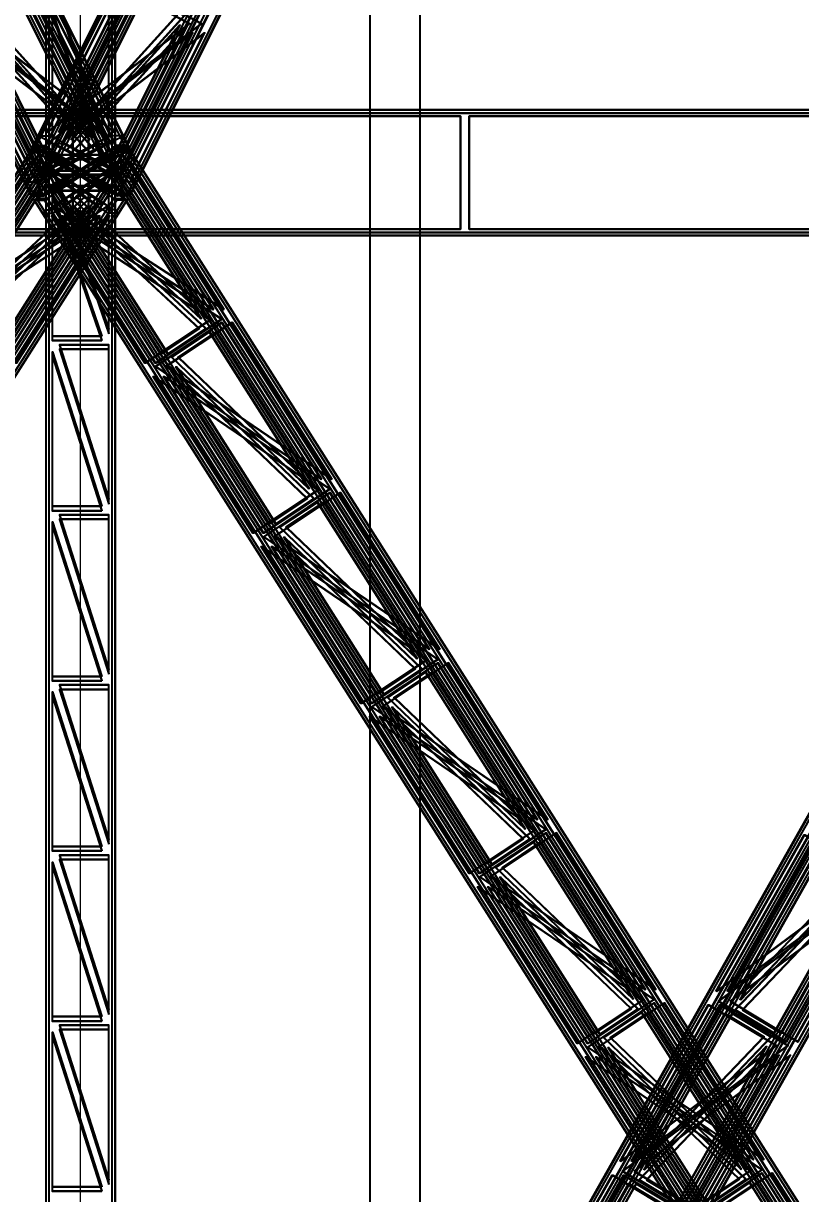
# Model space of a CAD drawing. Header units: millimetres. Extents: x -84906 to 117550, y -3000 to 338000.
# Drawn here: x -364 to 4582, y 86499 to 93951 of the extents above; entities that cross this region are included whole.
import ezdxf

# ---------------------------------------------------------------- set-up
doc = ezdxf.new("R2010")
doc.units = ezdxf.units.MM
for name, color, linetype, lineweight in [('D-BMK-AXIS', 7, 'Continuous', 13), ('D-STR-CORE', 7, 'Continuous', 25), ('D-STR-DIM', 7, 'Continuous', 13), ('D-STR-STRC', 7, 'Continuous', 25)]:
    doc.layers.add(name, color=color, linetype=linetype, lineweight=lineweight)
doc.styles.add('OpenSansCondensed-Light', font='OpenSansCondensed-Light.ttf')
doc.styles.add('TOWER_UNICODE', font='Arial Unicode.ttf')
doc.dimstyles.new('EZDXF', dxfattribs={"dimtxt": 0.25, "dimasz": 0.175, "dimexe": 0.375, "dimexo": 0.125, "dimgap": 0.1, "dimtad": 1, "dimlfac": 100, "dimzin": 12, "dimdsep": 46, "dimtxsty": 'OpenSansCondensed-Light', "dimblk": 'ARCHTICK', "dimcen": 2.5, "dimazin": 3, "dimtfac": 0.5, "dimtmove": 2, "dimatfit": 3})

# ---------------------------------------------------------------- blocks, each defined once
blk = doc.blocks.new('_ARCHTICK')
at = {"color": 0, "linetype": 'BYBLOCK', "const_width": 0.15}
blk.add_lwpolyline([(-0.5, -0.5), (0.5, 0.5)], dxfattribs=at)

msp = doc.modelspace()

# ---------------------------------------------------------------- linework, layer by layer
at = {"layer": 'D-BMK-AXIS'}
msp.add_line((0, -3000), (0, 338000), dxfattribs=at)
at = {"layer": 'D-STR-CORE'}
msp.add_lwpolyline([(1840, 18300), (2160, 18300), (2160, 224550), (1840, 224550)], close=True, dxfattribs=at)
msp.add_lwpolyline([(1840, 18300), (2160, 18300), (2160, 224550), (1840, 224550)], close=True, dxfattribs=at)
at = {"layer": 'D-STR-STRC'}
for points in [[(234.8, 93146.7), (-315.5, 92853.3), (-6807.5, 105853.3), (-6257.1, 106146.7)], [(238.9, 93146.7), (-311.5, 92853.3), (-6803.4, 105853.3), (-6253.1, 106146.7)], [(311.5, 93146.7), (-238.9, 92853.3), (-6730.8, 105853.3), (-6180.5, 106146.7)], [(315.5, 93146.7), (-234.8, 92853.3), (-6726.8, 105853.3), (-6176.4, 106146.7)], [(-315.5, 93146.7), (234.8, 92853.3), (6726.8, 105853.3), (6176.4, 106146.7)], [(-311.5, 93146.7), (238.9, 92853.3), (6730.8, 105853.3), (6180.5, 106146.7)], [(-238.9, 93146.7), (311.5, 92853.3), (6803.4, 105853.3), (6253.1, 106146.7)], [(-234.8, 93146.7), (315.5, 92853.3), (6807.5, 105853.3), (6257.1, 106146.7)], [(154.1, 93096.3), (-207.1, 92903.7), (-6699, 105903.7), (-6337.8, 106096.3)], [(158.1, 93096.3), (-203, 92903.7), (-6695, 105903.7), (-6333.8, 106096.3)], [(203, 93096.3), (-158.1, 92903.7), (-6650.1, 105903.7), (-6288.9, 106096.3)], [(207.1, 93096.3), (-154.1, 92903.7), (-6646.1, 105903.7), (-6284.9, 106096.3)], [(-207.1, 93096.3), (154.1, 92903.7), (6646.1, 105903.7), (6284.9, 106096.3)], [(-203, 93096.3), (158.1, 92903.7), (6650.1, 105903.7), (6288.9, 106096.3)], [(-158.1, 93096.3), (203, 92903.7), (6695, 105903.7), (6333.8, 106096.3)], [(-154.1, 93096.3), (207.1, 92903.7), (6699, 105903.7), (6337.8, 106096.3)], [(220, 93014.2), (-220, 93014.2), (-220, 106014.2), (220, 106014.2)], [(220, 93014.2), (-220, 93014.2), (-220, 106014.2), (220, 106014.2)], [(220, 93012.1), (-220, 93012.1), (-220, 106012.1), (220, 106012.1)], [(220, 93012.1), (-220, 93012.1), (-220, 106012.1), (220, 106012.1)], [(220, 92987.9), (-220, 92987.9), (-220, 105987.9), (220, 105987.9)], [(220, 92987.9), (-220, 92987.9), (-220, 105987.9), (220, 105987.9)], [(220, 92985.8), (-220, 92985.8), (-220, 105985.8), (220, 105985.8)], [(220, 92985.8), (-220, 92985.8), (-220, 105985.8), (220, 105985.8)], [(136.1, 93257.3), (-328.3, 94187.3), (-771.2, 93951.1)], [(140.1, 93257.3), (-324.3, 94187.3), (-767.2, 93951.1)], [(212.7, 93257.3), (-251.7, 94187.3), (-694.6, 93951.1)], [(216.8, 93257.3), (-247.7, 94187.3), (-690.5, 93951.1)], [(55.4, 93206.8), (-409.1, 94136.9), (-662.8, 94001.6)], [(59.4, 93206.8), (-405, 94136.9), (-658.7, 94001.6)], [(104.3, 93206.8), (-360.2, 94136.9), (-613.8, 94001.6)], [(108.3, 93206.8), (-356.1, 94136.9), (-609.8, 94001.6)], [(-216.8, 93257.3), (247.7, 94187.3), (690.5, 93951.1)], [(-212.7, 93257.3), (251.7, 94187.3), (694.6, 93951.1)], [(-140.1, 93257.3), (324.3, 94187.3), (767.2, 93951.1)], [(-136.1, 93257.3), (328.3, 94187.3), (771.2, 93951.1)], [(-108.3, 93206.8), (356.1, 94136.9), (609.8, 94001.6)], [(-104.3, 93206.8), (360.2, 94136.9), (613.8, 94001.6)], [(-59.4, 93206.8), (405, 94136.9), (658.7, 94001.6)], [(-55.4, 93206.8), (409.1, 94136.9), (662.8, 94001.6)], [(180, 93158), (180, 94070.3), (-135, 94070.3)], [(180, 93158), (180, 94070.3), (-135, 94070.3)], [(180, 93155.9), (180, 94068.2), (-135, 94068.2)], [(180, 93155.9), (180, 94068.2), (-135, 94068.2)], [(135, 93113.4), (-180, 93113.4), (-180, 94025.6)], [(135, 93113.4), (-180, 93113.4), (-180, 94025.6)], [(135, 93111.3), (-180, 93111.3), (-180, 94023.6)], [(135, 93111.3), (-180, 93111.3), (-180, 94023.6)], [(135, 93087), (-180, 93087), (-180, 93999.3)], [(135, 93087), (-180, 93087), (-180, 93999.3)], [(135, 93085), (-180, 93085), (-180, 93997.2)], [(135, 93085), (-180, 93085), (-180, 93997.2)], [(180, 93131.7), (180, 94043.9), (-135, 94043.9)], [(180, 93131.7), (180, 94043.9), (-135, 94043.9)], [(180, 93129.6), (180, 94041.9), (-135, 94041.9)], [(180, 93129.6), (180, 94041.9), (-135, 94041.9)], [(36.6, 93146.2), (-217, 93010.9), (-681.5, 93940.9)], [(40.7, 93146.2), (-213, 93010.9), (-677.5, 93940.9)], [(85.6, 93146.2), (-168.1, 93010.9), (-632.6, 93940.9)], [(89.6, 93146.2), (-164.1, 93010.9), (-628.5, 93940.9)], [(-89.6, 93146.2), (164.1, 93010.9), (628.5, 93940.9)], [(-85.6, 93146.2), (168.1, 93010.9), (632.6, 93940.9)], [(-40.7, 93146.2), (213, 93010.9), (677.5, 93940.9)], [(-36.6, 93146.2), (217, 93010.9), (681.5, 93940.9)], [(117.4, 93196.6), (-325.5, 92960.5), (-789.9, 93890.5)], [(121.4, 93196.6), (-321.5, 92960.5), (-785.9, 93890.5)], [(194, 93196.6), (-248.9, 92960.5), (-713.3, 93890.5)], [(198, 93196.6), (-244.8, 92960.5), (-709.3, 93890.5)], [(-198, 93196.6), (244.8, 92960.5), (709.3, 93890.5)], [(-194, 93196.6), (248.9, 92960.5), (713.3, 93890.5)], [(-121.4, 93196.6), (321.5, 92960.5), (785.9, 93890.5)], [(-117.4, 93196.6), (325.5, 92960.5), (789.9, 93890.5)], [(-14675.3, 93400), (-14675.3, 92600), (14675.3, 92600), (14675.3, 93400)], [(14675.3, 93400), (14675.3, 92600), (-14675.3, 92600), (-14675.3, 93400)], [(-50, 93400), (-50, 93400), (-50, 92600), (-50, 92600)], [(-50, 93400), (-50, 93400), (-50, 92600), (-50, 92600)], [(50, 93400), (50, 93400), (50, 92600), (50, 92600)], [(50, 93400), (50, 93400), (50, 92600), (50, 92600)], [(-2418.4, 93360), (-2418.4, 92640), (-50, 92640), (-50, 93360)], [(-50, 93360), (-50, 92640), (-2418.4, 92640), (-2418.4, 93360)], [(50, 93360), (50, 92640), (2418.4, 92640), (2418.4, 93360)], [(2418.4, 93360), (2418.4, 92640), (50, 92640), (50, 93360)], [(2473.4, 93360), (2473.4, 92640), (4864.3, 92640), (4864.3, 93360)], [(4864.3, 93360), (4864.3, 92640), (2473.4, 92640), (2473.4, 93360)], [(271.1, 93235.6), (190.5, 93235.6), (-359.9, 92942.1), (-279.2, 92942.1)], [(-271.1, 93235.6), (-190.5, 93235.6), (359.9, 92942.1), (279.2, 92942.1)], [(-8546.5, 80174.4), (-8022.6, 79825.6), (227.4, 92825.6), (-296.5, 93174.4)], [(-8543.1, 80174.4), (-8019.1, 79825.6), (230.9, 92825.6), (-293.1, 93174.4)], [(-8480.9, 80174.4), (-7956.9, 79825.6), (293.1, 92825.6), (-230.9, 93174.4)], [(-8477.4, 80174.4), (-7953.5, 79825.6), (296.5, 92825.6), (-227.4, 93174.4)], [(-307.1, 80160.9), (229.8, 79839.1), (7567.5, 92839.1), (7030.6, 93160.9)], [(-303.2, 80160.9), (233.7, 79839.1), (7571.4, 92839.1), (7034.5, 93160.9)], [(-296.5, 93174.4), (-227.4, 93174.4), (-211.1, 93163.5), (-280.2, 93163.5)], [(-296.5, 93174.4), (-227.4, 93174.4), (296.5, 92825.6), (227.4, 92825.6)], [(8477.4, 80174.4), (7953.5, 79825.6), (-296.5, 92825.6), (227.4, 93174.4)], [(296.5, 93174.4), (227.4, 93174.4), (-296.5, 92825.6), (-227.4, 92825.6)], [(8480.9, 80174.4), (7956.9, 79825.6), (-293.1, 92825.6), (230.9, 93174.4)], [(109.7, 93185.2), (162.7, 93185.2), (-198.5, 92992.6), (-251.4, 92992.6)], [(-233.7, 80160.9), (303.2, 79839.1), (7640.9, 92839.1), (7104, 93160.9)], [(8543.1, 80174.4), (8019.1, 79825.6), (-230.9, 92825.6), (293.1, 93174.4)], [(-229.8, 80160.9), (307.1, 79839.1), (7644.7, 92839.1), (7107.8, 93160.9)], [(8546.5, 80174.4), (8022.6, 79825.6), (-227.4, 92825.6), (296.5, 93174.4)], [(-109.7, 93185.2), (-162.7, 93185.2), (198.5, 92992.6), (251.4, 92992.6)], [(296.5, 93174.4), (227.4, 93174.4), (211.1, 93163.5), (280.2, 93163.5)], [(-8444.6, 80114.4), (-8100.8, 79885.6), (149.2, 92885.6), (-194.6, 93114.4)], [(-8441.1, 80114.4), (-8097.3, 79885.6), (152.7, 92885.6), (-191.1, 93114.4)], [(-8402.7, 80114.4), (-8058.9, 79885.6), (191.1, 92885.6), (-152.7, 93114.4)], [(-8399.2, 80114.4), (-8055.4, 79885.6), (194.6, 92885.6), (-149.2, 93114.4)], [(-349.7, 93090.5), (-280.6, 93090.5), (243.3, 92741.8), (174.2, 92741.8)], [(-315.5, 93146.7), (-234.8, 93146.7), (-217.6, 93137.6), (-298.3, 93137.6)], [(-315.5, 93146.7), (-234.8, 93146.7), (315.5, 92853.3), (234.8, 92853.3)], [(315.5, 93146.7), (234.8, 93146.7), (-315.5, 92853.3), (-234.8, 92853.3)], [(349.7, 93090.5), (280.6, 93090.5), (-243.3, 92741.8), (-174.2, 92741.8)], [(220, 93113.4), (220, 93085), (-220, 93085), (-220, 93113.4)], [(220, 93085), (220, 93113.4), (-220, 93113.4), (-220, 93085)], [(154.1, 93096.3), (207.1, 93096.3), (-154.1, 92903.7), (-207.1, 92903.7)], [(-154.1, 93096.3), (-207.1, 93096.3), (-189.9, 93087.1), (-136.9, 93087.1)], [(-154.1, 93096.3), (-207.1, 93096.3), (154.1, 92903.7), (207.1, 92903.7)], [(-201.5, 80105.6), (150.8, 79894.4), (7488.5, 92894.4), (7136.2, 93105.6)], [(-197.6, 80105.6), (154.7, 79894.4), (7492.4, 92894.4), (7140, 93105.6)], [(8399.2, 80114.4), (8055.4, 79885.6), (-194.6, 92885.6), (149.2, 93114.4)], [(149.2, 93114.4), (194.6, 93114.4), (-149.2, 92885.6), (-194.6, 92885.6)], [(-149.2, 93114.4), (-194.6, 93114.4), (-178.2, 93103.5), (-132.9, 93103.5)], [(-149.2, 93114.4), (-194.6, 93114.4), (149.2, 92885.6), (194.6, 92885.6)], [(8402.7, 80114.4), (8058.9, 79885.6), (-191.1, 92885.6), (152.7, 93114.4)], [(-154.7, 80105.6), (197.6, 79894.4), (7535.3, 92894.4), (7183, 93105.6)], [(8441.1, 80114.4), (8097.3, 79885.6), (-152.7, 92885.6), (191.1, 93114.4)], [(-150.8, 80105.6), (201.5, 79894.4), (7539.2, 92894.4), (7186.8, 93105.6)], [(8444.6, 80114.4), (8100.8, 79885.6), (-149.2, 92885.6), (194.6, 93114.4)], [(149.2, 93114.4), (194.6, 93114.4), (178.2, 93103.5), (132.9, 93103.5)], [(154.1, 93096.3), (207.1, 93096.3), (189.9, 93087.1), (136.9, 93087.1)], [(315.5, 93146.7), (234.8, 93146.7), (217.6, 93137.6), (298.3, 93137.6)], [(-912.7, 92130), (-317, 93068.7), (104.6, 92788.1)], [(-909.2, 92130), (-313.5, 93068.7), (108.1, 92788.1)], [(-847.1, 92130), (-251.3, 93068.7), (170.3, 92788.1)], [(-843.6, 92130), (-247.9, 93068.7), (173.7, 92788.1)], [(-810.8, 92070.1), (-215.1, 93008.8), (26.4, 92848)], [(-807.3, 92070.1), (-211.6, 93008.8), (29.9, 92848)], [(-768.9, 92070.1), (-173.2, 93008.8), (68.3, 92848)], [(-765.4, 92070.1), (-169.7, 93008.8), (71.8, 92848)], [(-202.5, 93030.6), (-247.8, 93030.6), (96, 92801.7), (141.4, 92801.7)], [(-200, 93015.3), (-200, 92984.7), (-220, 92984.7), (-220, 93015.3)], [(220, 80015.3), (-220, 80015.3), (-220, 93015.3), (220, 93015.3)], [(220, 93015.3), (220, 92984.7), (-220, 92984.7), (-220, 93015.3)], [(-200, 92984.7), (-200, 93015.3), (-220, 93015.3), (-220, 92984.7)], [(220, 80015.3), (-220, 80015.3), (-220, 93015.3), (220, 93015.3)], [(220, 92984.7), (220, 93015.3), (-220, 93015.3), (-220, 92984.7)], [(-200, 93014.2), (-200, 92985.8), (-220, 92985.8), (-220, 93014.2)], [(220, 93014.2), (220, 92985.8), (-220, 92985.8), (-220, 93014.2)], [(-200, 92985.8), (-200, 93014.2), (-220, 93014.2), (-220, 92985.8)], [(220, 92985.8), (220, 93014.2), (-220, 93014.2), (-220, 92985.8)], [(220, 80013.1), (-220, 80013.1), (-220, 93013.1), (220, 93013.1)], [(220, 80013.1), (-220, 80013.1), (-220, 93013.1), (220, 93013.1)], [(843.6, 92130), (247.9, 93068.7), (-173.7, 92788.1)], [(847.1, 92130), (251.3, 93068.7), (-170.3, 92788.1)], [(202.5, 93030.6), (247.8, 93030.6), (-96, 92801.7), (-141.4, 92801.7)], [(909.2, 92130), (313.5, 93068.7), (-108.1, 92788.1)], [(912.7, 92130), (317, 93068.7), (-104.6, 92788.1)], [(765.4, 92070.1), (169.7, 93008.8), (-71.8, 92848)], [(768.9, 92070.1), (173.2, 93008.8), (-68.3, 92848)], [(807.3, 92070.1), (211.6, 93008.8), (-29.9, 92848)], [(810.8, 92070.1), (215.1, 93008.8), (-26.4, 92848)], [(220, 93015.3), (220, 92984.7), (200, 92984.7), (200, 93015.3)], [(220, 92984.7), (220, 93015.3), (200, 93015.3), (200, 92984.7)], [(220, 93014.2), (220, 92985.8), (200, 92985.8), (200, 93014.2)], [(220, 92985.8), (220, 93014.2), (200, 93014.2), (200, 92985.8)], [(220, 79986.9), (-220, 79986.9), (-220, 92986.9), (220, 92986.9)], [(220, 79986.9), (-220, 79986.9), (-220, 92986.9), (220, 92986.9)], [(220, 79984.7), (-220, 79984.7), (-220, 92984.7), (220, 92984.7)], [(220, 79984.7), (-220, 79984.7), (-220, 92984.7), (220, 92984.7)], [(-217.6, 92862.4), (-298.3, 92862.4), (-315.5, 92853.3), (-234.8, 92853.3)], [(220, 92916.3), (220, 92885.7), (-220, 92885.7), (-220, 92916.3)], [(220, 92885.7), (220, 92916.3), (-220, 92916.3), (-220, 92885.7)], [(-189.9, 92912.9), (-136.9, 92912.9), (-154.1, 92903.7), (-207.1, 92903.7)], [(-178.2, 92896.5), (-132.9, 92896.5), (-149.2, 92885.6), (-194.6, 92885.6)], [(135, 91959.2), (-180, 91959.2), (-180, 92871.7)], [(135, 91959.2), (-180, 91959.2), (-180, 92871.7)], [(135, 91957), (-180, 91957), (-180, 92869.5)], [(135, 91957), (-180, 91957), (-180, 92869.5)], [(180, 92003.8), (180, 92916.3), (-135, 92916.3)], [(180, 92003.8), (180, 92916.3), (-135, 92916.3)], [(180, 92001.5), (180, 92914), (-135, 92914)], [(180, 92001.5), (180, 92914), (-135, 92914)], [(180, 91975.4), (180, 92887.9), (-135, 92887.9)], [(180, 91975.4), (180, 92887.9), (-135, 92887.9)], [(180, 91973.2), (180, 92885.7), (-135, 92885.7)], [(180, 91973.2), (180, 92885.7), (-135, 92885.7)], [(178.2, 92896.5), (132.9, 92896.5), (149.2, 92885.6), (194.6, 92885.6)], [(189.9, 92912.9), (136.9, 92912.9), (154.1, 92903.7), (207.1, 92903.7)], [(217.6, 92862.4), (298.3, 92862.4), (315.5, 92853.3), (234.8, 92853.3)], [(-797.9, 92007.8), (-556.4, 91847.1), (39.3, 92785.8)], [(-794.4, 92007.8), (-552.9, 91847.1), (42.8, 92785.8)], [(-756, 92007.8), (-514.5, 91847.1), (81.2, 92785.8)], [(-752.5, 92007.8), (-511, 91847.1), (84.7, 92785.8)], [(-211.1, 92836.5), (-280.2, 92836.5), (-296.5, 92825.6), (-227.4, 92825.6)], [(135, 91930.8), (-180, 91930.8), (-180, 92843.3)], [(135, 91930.8), (-180, 91930.8), (-180, 92843.3)], [(135, 91928.6), (-180, 91928.6), (-180, 92841.1)], [(135, 91928.6), (-180, 91928.6), (-180, 92841.1)], [(752.5, 92007.8), (511, 91847.1), (-84.7, 92785.8)], [(756, 92007.8), (514.5, 91847.1), (-81.2, 92785.8)], [(794.4, 92007.8), (552.9, 91847.1), (-42.8, 92785.8)], [(797.9, 92007.8), (556.4, 91847.1), (-39.3, 92785.8)], [(211.1, 92836.5), (280.2, 92836.5), (296.5, 92825.6), (227.4, 92825.6)], [(-899.8, 92067.8), (-478.2, 91787.1), (117.5, 92725.8)], [(-896.4, 92067.8), (-474.7, 91787.1), (121, 92725.8)], [(-834.2, 92067.8), (-412.5, 91787.1), (183.2, 92725.8)], [(-830.7, 92067.8), (-409.1, 91787.1), (186.6, 92725.8)], [(830.7, 92067.8), (409.1, 91787.1), (-186.6, 92725.8)], [(834.2, 92067.8), (412.5, 91787.1), (-183.2, 92725.8)], [(896.4, 92067.8), (474.7, 91787.1), (-121, 92725.8)], [(899.8, 92067.8), (478.2, 91787.1), (-117.5, 92725.8)], [(1531.1, 91046.7), (896.8, 92046.2), (475.2, 91765.5)], [(1534.6, 91046.7), (900.3, 92046.2), (478.6, 91765.5)], [(1596.7, 91046.7), (962.5, 92046.2), (540.8, 91765.5)], [(1600.2, 91046.7), (965.9, 92046.2), (544.3, 91765.5)], [(1452.9, 90986.8), (818.6, 91986.3), (577.1, 91825.5)], [(1456.4, 90986.8), (822.1, 91986.3), (580.6, 91825.5)], [(1494.8, 90986.8), (860.5, 91986.3), (619, 91825.5)], [(1498.3, 90986.8), (864, 91986.3), (622.5, 91825.5)], [(180, 90920.4), (180, 91904.7), (-135, 91904.7)], [(180, 90920.4), (180, 91904.7), (-135, 91904.7)], [(180, 90918.2), (180, 91902.5), (-135, 91902.5)], [(180, 90918.2), (180, 91902.5), (-135, 91902.5)], [(135, 90875.9), (-180, 90875.9), (-180, 91860.2)], [(135, 90875.9), (-180, 90875.9), (-180, 91860.2)], [(135, 90873.6), (-180, 90873.6), (-180, 91857.9)], [(135, 90873.6), (-180, 90873.6), (-180, 91857.9)], [(135, 90847.5), (-180, 90847.5), (-180, 91831.8)], [(135, 90847.5), (-180, 90847.5), (-180, 91831.8)], [(135, 90845.3), (-180, 90845.3), (-180, 91829.6)], [(135, 90845.3), (-180, 90845.3), (-180, 91829.6)], [(180, 90892.1), (180, 91876.4), (-135, 91876.4)], [(180, 90892.1), (180, 91876.4), (-135, 91876.4)], [(180, 90889.8), (180, 91874.1), (-135, 91874.1)], [(180, 90889.8), (180, 91874.1), (-135, 91874.1)], [(1440, 90924.5), (1198.5, 90763.7), (564.2, 91763.2)], [(1443.5, 90924.5), (1202, 90763.7), (567.7, 91763.2)], [(1481.9, 90924.5), (1240.4, 90763.7), (606.1, 91763.2)], [(1485.4, 90924.5), (1243.9, 90763.7), (609.6, 91763.2)], [(1518.2, 90984.5), (1096.6, 90703.8), (462.3, 91703.3)], [(1521.7, 90984.5), (1100, 90703.8), (465.8, 91703.3)], [(1583.9, 90984.5), (1162.2, 90703.8), (527.9, 91703.3)], [(1587.3, 90984.5), (1165.7, 90703.8), (531.4, 91703.3)], [(2218.6, 89963.4), (1584.3, 90962.9), (1162.7, 90682.2)], [(2222.1, 89963.4), (1587.8, 90962.9), (1166.1, 90682.2)], [(2284.2, 89963.4), (1650, 90962.9), (1228.3, 90682.2)], [(2287.7, 89963.4), (1653.4, 90962.9), (1231.8, 90682.2)], [(2140.4, 89903.4), (1506.1, 90902.9), (1264.6, 90742.2)], [(2143.9, 89903.4), (1509.6, 90902.9), (1268.1, 90742.2)], [(2182.3, 89903.4), (1548, 90902.9), (1306.5, 90742.2)], [(2185.8, 89903.4), (1551.5, 90902.9), (1310, 90742.2)], [(135, 89792.5), (-180, 89792.5), (-180, 90776.8)], [(135, 89792.5), (-180, 89792.5), (-180, 90776.8)], [(135, 89790.3), (-180, 89790.3), (-180, 90774.6)], [(135, 89790.3), (-180, 89790.3), (-180, 90774.6)], [(180, 89837.1), (180, 90821.4), (-135, 90821.4)], [(180, 89837.1), (180, 90821.4), (-135, 90821.4)], [(180, 89834.9), (180, 90819.2), (-135, 90819.2)], [(180, 89834.9), (180, 90819.2), (-135, 90819.2)], [(180, 89808.7), (180, 90793), (-135, 90793)], [(180, 89808.7), (180, 90793), (-135, 90793)], [(180, 89806.5), (180, 90790.8), (-135, 90790.8)], [(180, 89806.5), (180, 90790.8), (-135, 90790.8)], [(135, 89764.2), (-180, 89764.2), (-180, 90748.5)], [(135, 89764.2), (-180, 89764.2), (-180, 90748.5)], [(135, 89761.9), (-180, 89761.9), (-180, 90746.2)], [(135, 89761.9), (-180, 89761.9), (-180, 90746.2)], [(2205.7, 89901.1), (1784.1, 89620.5), (1149.8, 90620)], [(2209.2, 89901.1), (1787.5, 89620.5), (1153.3, 90620)], [(2271.4, 89901.1), (1849.7, 89620.5), (1215.4, 90620)], [(2274.8, 89901.1), (1853.2, 89620.5), (1218.9, 90620)], [(2127.5, 89841.2), (1886, 89680.4), (1251.7, 90679.9)], [(2131, 89841.2), (1889.5, 89680.4), (1255.2, 90679.9)], [(2169.4, 89841.2), (1927.9, 89680.4), (1293.6, 90679.9)], [(2172.9, 89841.2), (1931.4, 89680.4), (1297.1, 90679.9)], [(2906.1, 88880), (2271.8, 89879.5), (1850.2, 89598.9)], [(2909.6, 88880), (2275.3, 89879.5), (1853.6, 89598.9)], [(2971.7, 88880), (2337.5, 89879.5), (1915.8, 89598.9)], [(2975.2, 88880), (2340.9, 89879.5), (1919.3, 89598.9)], [(2827.9, 88820.1), (2193.6, 89819.6), (1952.1, 89658.8)], [(2831.4, 88820.1), (2197.1, 89819.6), (1955.6, 89658.8)], [(2869.8, 88820.1), (2235.5, 89819.6), (1994, 89658.8)], [(2873.3, 88820.1), (2239, 89819.6), (1997.5, 89658.8)], [(180, 88753.8), (180, 89738.1), (-135, 89738.1)], [(180, 88753.8), (180, 89738.1), (-135, 89738.1)], [(180, 88751.5), (180, 89735.8), (-135, 89735.8)], [(180, 88751.5), (180, 89735.8), (-135, 89735.8)], [(135, 88709.2), (-180, 88709.2), (-180, 89693.5)], [(135, 88709.2), (-180, 88709.2), (-180, 89693.5)], [(135, 88707), (-180, 88707), (-180, 89691.3)], [(135, 88707), (-180, 88707), (-180, 89691.3)], [(135, 88680.8), (-180, 88680.8), (-180, 89665.1)], [(135, 88680.8), (-180, 88680.8), (-180, 89665.1)], [(135, 88678.6), (-180, 88678.6), (-180, 89662.9)], [(135, 88678.6), (-180, 88678.6), (-180, 89662.9)], [(180, 88725.4), (180, 89709.7), (-135, 89709.7)], [(180, 88725.4), (180, 89709.7), (-135, 89709.7)], [(180, 88723.2), (180, 89707.5), (-135, 89707.5)], [(180, 88723.2), (180, 89707.5), (-135, 89707.5)], [(2815, 88757.8), (2573.5, 88597.1), (1939.2, 89596.6)], [(2818.5, 88757.8), (2577, 88597.1), (1942.7, 89596.6)], [(2856.9, 88757.8), (2615.4, 88597.1), (1981.1, 89596.6)], [(2860.4, 88757.8), (2618.9, 88597.1), (1984.6, 89596.6)], [(2893.2, 88817.8), (2471.6, 88537.1), (1837.3, 89536.6)], [(2896.7, 88817.8), (2475, 88537.1), (1840.8, 89536.6)], [(2958.9, 88817.8), (2537.2, 88537.1), (1902.9, 89536.6)], [(2962.3, 88817.8), (2540.7, 88537.1), (1906.4, 89536.6)], [(3593.6, 87796.7), (2959.3, 88796.2), (2537.7, 88515.5)], [(3597.1, 87796.7), (2962.8, 88796.2), (2541.1, 88515.5)], [(3659.2, 87796.7), (3025, 88796.2), (2603.3, 88515.5)], [(3662.7, 87796.7), (3028.4, 88796.2), (2606.8, 88515.5)], [(4042.2, 87786.8), (4604.9, 88783.7), (5036.9, 88524.7)], [(4046, 87786.8), (4608.7, 88783.7), (5040.8, 88524.7)], [(4115.5, 87786.8), (4678.2, 88783.7), (5110.3, 88524.7)], [(4119.4, 87786.8), (4682.1, 88783.7), (5114.1, 88524.7)], [(3515.4, 87736.8), (2881.1, 88736.3), (2639.6, 88575.5)], [(3518.9, 87736.8), (2884.6, 88736.3), (2643.1, 88575.5)], [(3557.3, 87736.8), (2923, 88736.3), (2681.5, 88575.5)], [(3560.8, 87736.8), (2926.5, 88736.3), (2685, 88575.5)], [(4147.7, 87731.5), (4710.4, 88728.4), (4957.9, 88580)], [(4151.6, 87731.5), (4714.3, 88728.4), (4961.7, 88580)], [(4194.6, 87731.5), (4757.2, 88728.4), (5004.7, 88580)], [(4198.4, 87731.5), (4761.1, 88728.4), (5008.6, 88580)], [(135, 87625.9), (-180, 87625.9), (-180, 88610.2)], [(135, 87625.9), (-180, 87625.9), (-180, 88610.2)], [(135, 87623.6), (-180, 87623.6), (-180, 88607.9)], [(135, 87623.6), (-180, 87623.6), (-180, 88607.9)], [(180, 87670.4), (180, 88654.7), (-135, 88654.7)], [(180, 87670.4), (180, 88654.7), (-135, 88654.7)], [(180, 87668.2), (180, 88652.5), (-135, 88652.5)], [(180, 87668.2), (180, 88652.5), (-135, 88652.5)], [(180, 87642.1), (180, 88626.4), (-135, 88626.4)], [(180, 87642.1), (180, 88626.4), (-135, 88626.4)], [(180, 87639.8), (180, 88624.1), (-135, 88624.1)], [(180, 87639.8), (180, 88624.1), (-135, 88624.1)], [(135, 87597.5), (-180, 87597.5), (-180, 88581.8)], [(135, 87597.5), (-180, 87597.5), (-180, 88581.8)], [(135, 87595.3), (-180, 87595.3), (-180, 88579.6)], [(135, 87595.3), (-180, 87595.3), (-180, 88579.6)], [(3502.5, 87674.5), (3261, 87513.7), (2626.7, 88513.2)], [(3506, 87674.5), (3264.5, 87513.7), (2630.2, 88513.2)], [(3544.4, 87674.5), (3302.9, 87513.7), (2668.6, 88513.2)], [(3547.9, 87674.5), (3306.4, 87513.7), (2672.1, 88513.2)], [(4058, 87725.3), (4490, 87466.3), (5052.7, 88463.2)], [(4061.8, 87725.3), (4493.9, 87466.3), (5056.5, 88463.2)], [(4131.3, 87725.3), (4563.4, 87466.3), (5126, 88463.2)], [(4135.2, 87725.3), (4567.2, 87466.3), (5129.9, 88463.2)], [(4163.5, 87670), (4411, 87521.6), (4973.7, 88518.5)], [(4167.4, 87670), (4414.9, 87521.6), (4977.5, 88518.5)], [(4210.3, 87670), (4457.8, 87521.6), (5020.5, 88518.5)], [(4214.2, 87670), (4461.7, 87521.6), (5024.4, 88518.5)], [(3580.7, 87734.5), (3159.1, 87453.8), (2524.8, 88453.3)], [(3584.2, 87734.5), (3162.5, 87453.8), (2528.3, 88453.3)], [(3646.4, 87734.5), (3224.7, 87453.8), (2590.4, 88453.3)], [(3649.8, 87734.5), (3228.2, 87453.8), (2593.9, 88453.3)], [(4281.1, 86713.4), (3646.8, 87712.9), (3225.2, 87432.2)], [(4284.6, 86713.4), (3650.3, 87712.9), (3228.6, 87432.2)], [(4346.7, 86713.4), (3712.5, 87712.9), (3290.8, 87432.2)], [(4350.2, 86713.4), (3715.9, 87712.9), (3294.3, 87432.2)], [(4202.9, 86653.4), (3568.6, 87652.9), (3327.1, 87492.2)], [(4206.4, 86653.4), (3572.1, 87652.9), (3330.6, 87492.2)], [(4244.8, 86653.4), (3610.5, 87652.9), (3369, 87492.2)], [(4248.3, 86653.4), (3614, 87652.9), (3372.5, 87492.2)], [(3430.7, 86703.4), (3993.4, 87700.3), (4425.4, 87441.4)], [(3434.6, 86703.4), (3997.3, 87700.3), (4429.3, 87441.4)], [(3504.1, 86703.4), (4066.8, 87700.3), (4498.8, 87441.4)], [(3507.9, 86703.4), (4070.6, 87700.3), (4502.6, 87441.4)], [(3536.3, 86648.1), (4098.9, 87645), (4346.4, 87496.7)], [(3540.1, 86648.1), (4102.8, 87645), (4350.3, 87496.7)], [(3583.1, 86648.1), (4145.8, 87645), (4393.2, 87496.7)], [(3586.9, 86648.1), (4149.6, 87645), (4397.1, 87496.7)], [(180, 86587.1), (180, 87571.4), (-135, 87571.4)], [(180, 86587.1), (180, 87571.4), (-135, 87571.4)], [(180, 86584.9), (180, 87569.2), (-135, 87569.2)], [(180, 86584.9), (180, 87569.2), (-135, 87569.2)], [(135, 86542.5), (-180, 86542.5), (-180, 87526.8)], [(135, 86542.5), (-180, 86542.5), (-180, 87526.8)], [(135, 86540.3), (-180, 86540.3), (-180, 87524.6)], [(135, 86540.3), (-180, 86540.3), (-180, 87524.6)], [(135, 86514.2), (-180, 86514.2), (-180, 87498.5)], [(135, 86514.2), (-180, 86514.2), (-180, 87498.5)], [(135, 86511.9), (-180, 86511.9), (-180, 87496.2)], [(135, 86511.9), (-180, 86511.9), (-180, 87496.2)], [(180, 86558.7), (180, 87543), (-135, 87543)], [(180, 86558.7), (180, 87543), (-135, 87543)], [(180, 86556.5), (180, 87540.8), (-135, 87540.8)], [(180, 86556.5), (180, 87540.8), (-135, 87540.8)], [(4190, 86591.2), (3948.5, 86430.4), (3314.2, 87429.9)], [(4193.5, 86591.2), (3952, 86430.4), (3317.7, 87429.9)], [(4231.9, 86591.2), (3990.4, 86430.4), (3356.1, 87429.9)], [(4235.4, 86591.2), (3993.9, 86430.4), (3359.6, 87429.9)], [(3552.1, 86586.6), (3799.5, 86438.3), (4362.2, 87435.2)], [(3555.9, 86586.6), (3803.4, 86438.3), (4366.1, 87435.2)], [(3598.9, 86586.6), (3846.3, 86438.3), (4409, 87435.2)], [(3602.7, 86586.6), (3850.2, 86438.3), (4412.9, 87435.2)], [(4268.2, 86651.1), (3846.6, 86370.5), (3212.3, 87370)], [(4271.7, 86651.1), (3850, 86370.5), (3215.8, 87370)], [(4333.9, 86651.1), (3912.2, 86370.5), (3277.9, 87370)], [(4337.3, 86651.1), (3915.7, 86370.5), (3281.4, 87370)], [(3446.5, 86641.9), (3878.5, 86383), (4441.2, 87379.9)], [(3450.4, 86641.9), (3882.4, 86383), (4445.1, 87379.9)], [(3519.9, 86641.9), (3951.9, 86383), (4514.6, 87379.9)], [(3523.7, 86641.9), (3955.8, 86383), (4518.4, 87379.9)], [(2819.2, 85620.1), (3381.9, 86617), (3813.9, 86358.1)], [(2823.1, 85620.1), (3385.8, 86617), (3817.8, 86358.1)], [(2892.6, 85620.1), (3455.3, 86617), (3887.3, 86358.1)], [(2896.5, 85620.1), (3459.1, 86617), (3891.2, 86358.1)], [(4968.6, 85630), (4334.3, 86629.5), (3912.7, 86348.9)], [(4972.1, 85630), (4337.8, 86629.5), (3916.1, 86348.9)], [(5034.2, 85630), (4400, 86629.5), (3978.3, 86348.9)], [(5037.7, 85630), (4403.4, 86629.5), (3981.8, 86348.9)], [(2924.8, 85564.8), (3487.5, 86561.7), (3734.9, 86413.4)], [(2928.7, 85564.8), (3491.3, 86561.7), (3738.8, 86413.4)], [(2971.6, 85564.8), (3534.3, 86561.7), (3781.8, 86413.4)], [(2975.5, 85564.8), (3538.1, 86561.7), (3785.6, 86413.4)], [(4890.4, 85570.1), (4256.1, 86569.6), (4014.6, 86408.8)], [(4893.9, 85570.1), (4259.6, 86569.6), (4018.1, 86408.8)], [(4932.3, 85570.1), (4298, 86569.6), (4056.5, 86408.8)], [(4935.8, 85570.1), (4301.5, 86569.6), (4060, 86408.8)]]:
    msp.add_lwpolyline(points, close=True, dxfattribs=at)
for points in [[(217.6, 93137.6), (-6274.3, 106137.6)], [(234.8, 93146.7), (-6257.1, 106146.7)], [(298.3, 93137.6), (-6193.6, 106137.6)], [(315.5, 93146.7), (-6176.4, 106146.7)], [(-315.5, 93146.7), (6176.4, 106146.7)], [(-298.3, 93137.6), (6193.6, 106137.6)], [(-234.8, 93146.7), (6257.1, 106146.7)], [(-217.6, 93137.6), (6274.3, 106137.6)], [(136.9, 93087.1), (-6355, 106087.1)], [(154.1, 93096.3), (-6337.8, 106096.3)], [(189.9, 93087.1), (-6302.1, 106087.1)], [(207.1, 93096.3), (-6284.9, 106096.3)], [(-207.1, 93096.3), (6284.9, 106096.3)], [(-189.9, 93087.1), (6302.1, 106087.1)], [(-154.1, 93096.3), (6337.8, 106096.3)], [(-136.9, 93087.1), (6355, 106087.1)], [(-220, 93014.2), (-220, 106014.2)], [(-220, 93014.2), (-220, 106014.2)], [(-220, 92985.8), (-220, 105985.8)], [(-220, 92985.8), (-220, 105985.8)], [(-200, 93014.2), (-200, 106014.2)], [(-200, 93014.2), (-200, 106014.2)], [(-200, 92985.8), (-200, 105985.8)], [(-200, 92985.8), (-200, 105985.8)], [(200, 93014.2), (200, 106014.2)], [(200, 93014.2), (200, 106014.2)], [(200, 92985.8), (200, 105985.8)], [(200, 92985.8), (200, 105985.8)], [(220, 93014.2), (220, 106014.2)], [(220, 93014.2), (220, 106014.2)], [(220, 92985.8), (220, 105985.8)], [(220, 92985.8), (220, 105985.8)], [(-207.1, 92903.7), (-6699, 105903.7)], [(-189.9, 92912.9), (-6681.8, 105912.9)], [(-154.1, 92903.7), (-6646.1, 105903.7)], [(-136.9, 92912.9), (-6628.9, 105912.9)], [(136.9, 92912.9), (6628.9, 105912.9)], [(154.1, 92903.7), (6646.1, 105903.7)], [(189.9, 92912.9), (6681.8, 105912.9)], [(207.1, 92903.7), (6699, 105903.7)], [(-315.5, 92853.3), (-6807.5, 105853.3)], [(-298.3, 92862.4), (-6790.3, 105862.4)], [(-234.8, 92853.3), (-6726.8, 105853.3)], [(-217.6, 92862.4), (-6709.6, 105862.4)], [(217.6, 92862.4), (6709.6, 105862.4)], [(234.8, 92853.3), (6726.8, 105853.3)], [(298.3, 92862.4), (6790.3, 105862.4)], [(315.5, 92853.3), (6807.5, 105853.3)], [(-14675.3, 93400), (14675.3, 93400)], [(14675.3, 93400), (-14675.3, 93400)], [(-14675.3, 93380), (14675.3, 93380)], [(14675.3, 93380), (-14675.3, 93380)], [(-50, 93400), (50, 93400)], [(50, 93400), (-50, 93400)], [(-315.5, 93146.7), (-271.1, 93235.6)], [(-234.8, 93146.7), (-190.5, 93235.6)], [(234.8, 93146.7), (190.5, 93235.6)], [(315.5, 93146.7), (271.1, 93235.6)], [(-8546.5, 80174.4), (-296.5, 93174.4)], [(-8530.2, 80163.5), (-280.2, 93163.5)], [(-8477.4, 80174.4), (-227.4, 93174.4)], [(-8461.1, 80163.5), (-211.1, 93163.5)], [(-349.7, 93090.5), (-296.5, 93174.4)], [(-307.1, 80160.9), (7030.6, 93160.9)], [(-280.6, 93090.5), (-227.4, 93174.4)], [(-229.8, 80160.9), (7107.8, 93160.9)], [(-207.1, 93096.3), (-162.7, 93185.2)], [(-154.1, 93096.3), (-109.7, 93185.2)], [(154.1, 93096.3), (109.7, 93185.2)], [(207.1, 93096.3), (162.7, 93185.2)], [(8461.1, 80163.5), (211.1, 93163.5)], [(8477.4, 80174.4), (227.4, 93174.4)], [(280.6, 93090.5), (227.4, 93174.4)], [(8530.2, 80163.5), (280.2, 93163.5)], [(8546.5, 80174.4), (296.5, 93174.4)], [(349.7, 93090.5), (296.5, 93174.4)], [(-8444.6, 80114.4), (-194.6, 93114.4)], [(-8428.2, 80103.5), (-178.2, 93103.5)], [(-8399.2, 80114.4), (-149.2, 93114.4)], [(-8382.9, 80103.5), (-132.9, 93103.5)], [(-290.3, 80150.8), (7047.4, 93150.8)], [(-247.8, 93030.6), (-194.6, 93114.4)], [(-220, 93014.2), (-220, 93113.4)], [(-220, 93014.2), (-220, 93113.4)], [(-220, 92985.8), (-220, 93085)], [(-220, 92985.8), (-220, 93085)], [(-213.1, 80150.8), (7124.6, 93150.8)], [(-202.5, 93030.6), (-149.2, 93114.4)], [(-201.5, 80105.6), (7136.2, 93105.6)], [(-184.7, 80095.5), (7152.9, 93095.5)], [(-150.8, 80105.6), (7186.8, 93105.6)], [(-134, 80095.5), (7203.6, 93095.5)], [(8382.9, 80103.5), (132.9, 93103.5)], [(8399.2, 80114.4), (149.2, 93114.4)], [(202.5, 93030.6), (149.2, 93114.4)], [(8428.2, 80103.5), (178.2, 93103.5)], [(8444.6, 80114.4), (194.6, 93114.4)], [(247.8, 93030.6), (194.6, 93114.4)], [(220, 93014.2), (220, 93113.4)], [(220, 93014.2), (220, 93113.4)], [(220, 92985.8), (220, 93085)], [(220, 92985.8), (220, 93085)], [(-220, 80015.3), (-220, 93015.3)], [(-220, 92916.3), (-220, 93015.3)], [(-220, 80015.3), (-220, 93015.3)], [(-220, 92916.3), (-220, 93015.3)], [(-200, 80015.3), (-200, 93015.3)], [(-200, 80015.3), (-200, 93015.3)], [(200, 80015.3), (200, 93015.3)], [(200, 80015.3), (200, 93015.3)], [(220, 80015.3), (220, 93015.3)], [(220, 92916.3), (220, 93015.3)], [(220, 80015.3), (220, 93015.3)], [(220, 92916.3), (220, 93015.3)], [(-315.5, 92853.3), (-359.9, 92942.1)], [(-234.8, 92853.3), (-279.2, 92942.1)], [(-207.1, 92903.7), (-251.4, 92992.6)], [(-220, 79984.7), (-220, 92984.7)], [(-220, 92885.7), (-220, 92984.7)], [(-220, 79984.7), (-220, 92984.7)], [(-220, 92885.7), (-220, 92984.7)], [(-200, 79984.7), (-200, 92984.7)], [(-200, 79984.7), (-200, 92984.7)], [(-154.1, 92903.7), (-198.5, 92992.6)], [(154.1, 92903.7), (198.5, 92992.6)], [(200, 79984.7), (200, 92984.7)], [(200, 79984.7), (200, 92984.7)], [(207.1, 92903.7), (251.4, 92992.6)], [(220, 79984.7), (220, 92984.7)], [(220, 92885.7), (220, 92984.7)], [(220, 79984.7), (220, 92984.7)], [(220, 92885.7), (220, 92984.7)], [(234.8, 92853.3), (279.2, 92942.1)], [(315.5, 92853.3), (359.9, 92942.1)], [(-8117.1, 79896.5), (132.9, 92896.5)], [(-8100.8, 79885.6), (149.2, 92885.6)], [(-8071.8, 79896.5), (178.2, 92896.5)], [(-8055.4, 79885.6), (194.6, 92885.6)], [(8055.4, 79885.6), (-194.6, 92885.6)], [(-141.4, 92801.7), (-194.6, 92885.6)], [(8071.8, 79896.5), (-178.2, 92896.5)], [(8100.8, 79885.6), (-149.2, 92885.6)], [(-96, 92801.7), (-149.2, 92885.6)], [(8117.1, 79896.5), (-132.9, 92896.5)], [(96, 92801.7), (149.2, 92885.6)], [(134, 79904.5), (7471.7, 92904.5)], [(141.4, 92801.7), (194.6, 92885.6)], [(150.8, 79894.4), (7488.5, 92894.4)], [(184.7, 79904.5), (7522.4, 92904.5)], [(201.5, 79894.4), (7539.2, 92894.4)], [(-8038.9, 79836.5), (211.1, 92836.5)], [(-8022.6, 79825.6), (227.4, 92825.6)], [(-7969.8, 79836.5), (280.2, 92836.5)], [(-7953.5, 79825.6), (296.5, 92825.6)], [(7953.5, 79825.6), (-296.5, 92825.6)], [(-243.3, 92741.8), (-296.5, 92825.6)], [(7969.8, 79836.5), (-280.2, 92836.5)], [(8022.6, 79825.6), (-227.4, 92825.6)], [(-174.2, 92741.8), (-227.4, 92825.6)], [(8038.9, 79836.5), (-211.1, 92836.5)], [(174.2, 92741.8), (227.4, 92825.6)], [(213.1, 79849.2), (7550.7, 92849.2)], [(229.8, 79839.1), (7567.5, 92839.1)], [(243.3, 92741.8), (296.5, 92825.6)], [(290.3, 79849.2), (7627.9, 92849.2)], [(307.1, 79839.1), (7644.7, 92839.1)], [(-14675.3, 92620), (14675.3, 92620)], [(14675.3, 92620), (-14675.3, 92620)], [(-14675.3, 92600), (14675.3, 92600)], [(14675.3, 92600), (-14675.3, 92600)], [(-50, 92600), (50, 92600)], [(50, 92600), (-50, 92600)]]:
    msp.add_lwpolyline(points, dxfattribs=at)

# ---------------------------------------------------------------- dimensions: what is measured, and where the dimension line sits
at = {"layer": 'D-STR-DIM'}
for base, p2 in [((-79000, 0), (0, 333000)), ((116500, 0), (0, 223550)), ((85000, 0), (0, 125000))]:
    msp.add_linear_dim(base=base, p1=(0, 0), p2=p2, angle=90, dimstyle='EZDXF', override={"dimtxt": 4200, "dimasz": 1875, "dimexe": 1050, "dimexo": 900, "dimgap": 1050, "dimtad": 1, "dimdec": 0, "dimlfac": 1, "dimlunit": 2, "dimtxsty": 'TOWER_UNICODE', "dimclrd": 7, "dimclre": 7, "dimclrt": 7}, dxfattribs=at).render()

doc.saveas('drawing.dxf')
